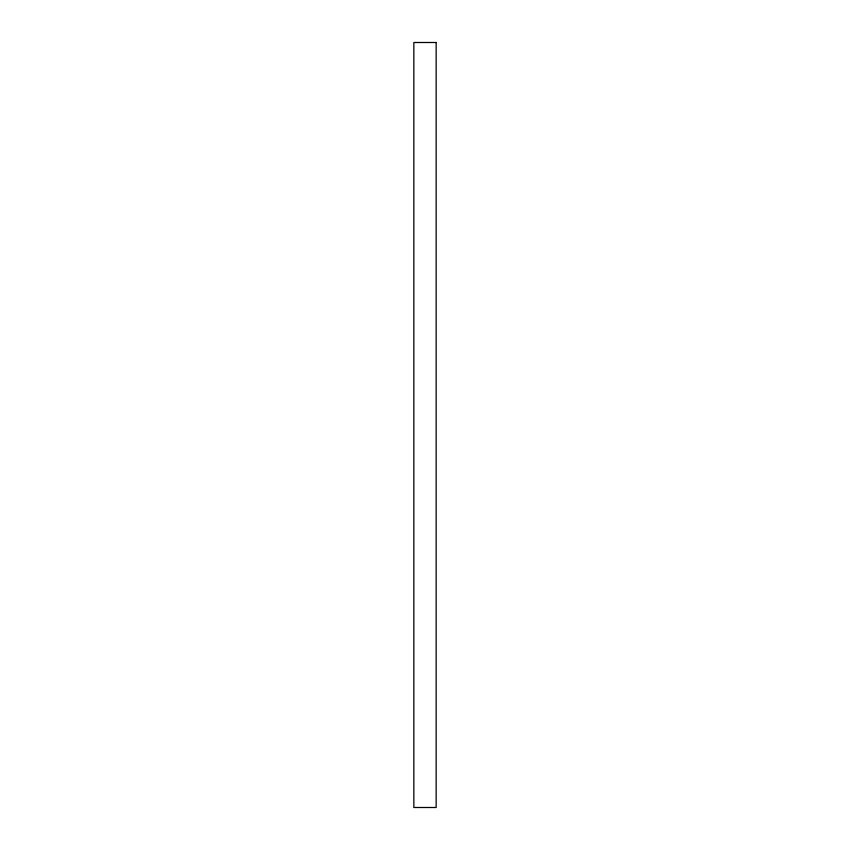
<?xml version="1.0" encoding="UTF-8"?>
<svg xmlns="http://www.w3.org/2000/svg" width="850" height="850" viewBox="0 0 850 850"><rect width="100%" height="100%" fill="white"/><g stroke="black" fill="none" stroke-linecap="round" stroke-linejoin="round"><path stroke-width="1.27" d="M436.156 42.5L413.844 42.5L413.844 807.5L436.156 807.5L436.156 42.5"/></g></svg>
